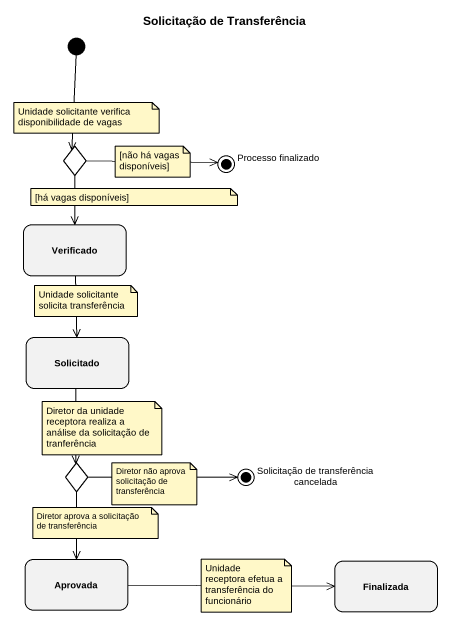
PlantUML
@startuml
title Solicitação de Transferência
hide empty description
state choice1 <<choice>>
state "Processo finalizado" as Processo_finalizado <<end>>
state Verificado
state Solicitado
state choice2 <<choice>>
state "Solicitação de transferência cancelada" as Solicitação_de <<end>>
state Aprovada
state Finalizada
[*] --> choice1
choice1 -right-> Processo_finalizado
choice1 --> Verificado
Verificado --> Solicitado
Solicitado --> choice2
choice2 -right-> Solicitação_de
choice2 --> Aprovada
Aprovada -right-> Finalizada
note as N1
  Unidade solicitante verifica disponibilidade de vagas
end note
note as N2
  [não há vagas disponíveis]
end note
note as N3
  [há vagas disponíveis]
end note
note as N4
  Unidade solicitante solicita transferência
end note
note as N5
  Diretor da unidade receptora realiza a análise da solicitação de tranferência
end note
note as N6
  Diretor não aprova solicitação de transferência
end note
note as N7
  Diretor aprova a solicitação de transferência
end note
note as N8
  Unidade receptora efetua a transferência do funcionário
end note
@enduml
